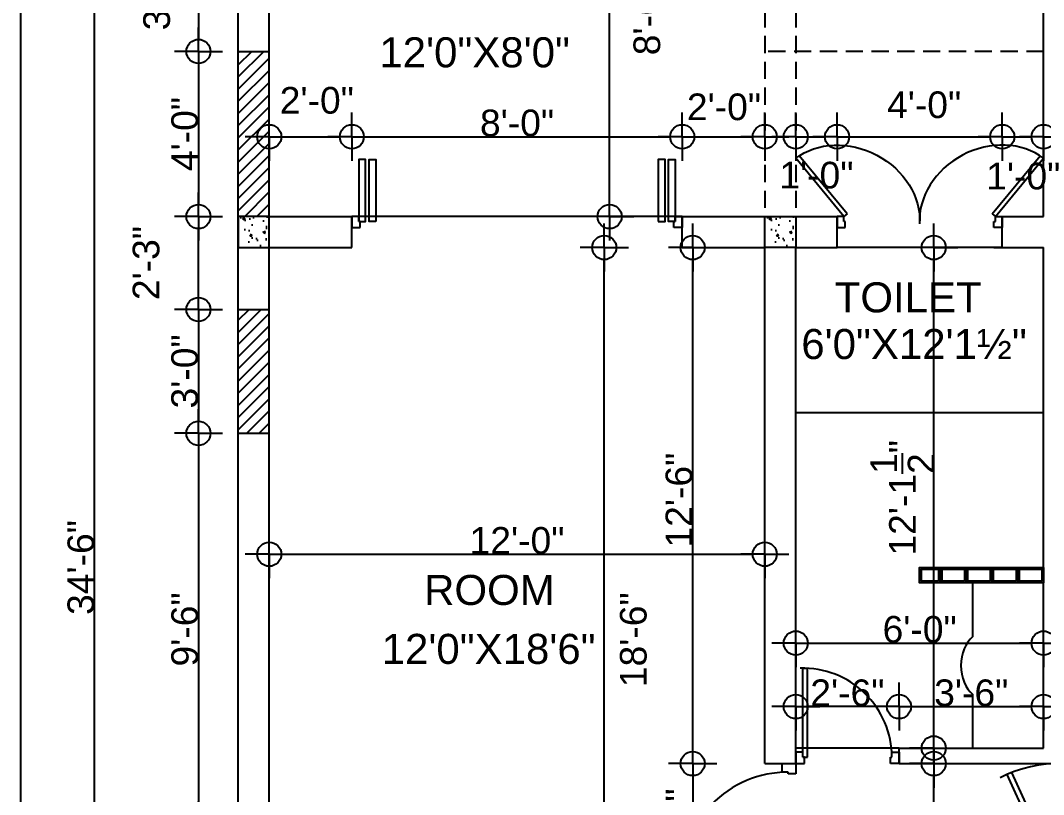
# Model space of a CAD drawing. Header units: inches. Extents: x 171009 to 352533, y -79956 to -38287.
# Drawn here: x 171009.1 to 171306.4, y -40044.4 to -39819.4 of the extents above; entities that cross this region are included whole.
import ezdxf

# ---------------------------------------------------------------- set-up
doc = ezdxf.new("R2010")
doc.units = ezdxf.units.IN
doc.header["$LTSCALE"] = 20
doc.header["$MEASUREMENT"] = 0
doc.header["$PDMODE"] = 34
doc.header["$PDSIZE"] = 5
doc.linetypes.add('HIDDEN2', pattern=[0.1875, 0.125, -0.0625])
doc.layers.get('0').update_dxf_attribs({"linetype": 'CONTINUOUS'})
doc.layers.get('Defpoints').update_dxf_attribs({"linetype": 'CONTINUOUS'})
for name, color, linetype in [('AREA', 3, 'CONTINUOUS'), ('COLUMN', 31, 'CONTINUOUS'), ('DIMLINE', 254, 'CONTINUOUS'), ('DOOR', 1, 'CONTINUOUS'), ('GLASS BRICKS', 4, 'CONTINUOUS'), ('HATCH', 8, 'CONTINUOUS'), ('text', 2, 'CONTINUOUS'), ('wall', 13, 'CONTINUOUS')]:
    doc.layers.add(name, color=color, linetype=linetype)
doc.layers.add('correct', color=230, linetype='CONTINUOUS', plot=False)
doc.styles.add('style5', font='arial_B.ttf')
doc.styles.add('TEXTM', font='arial_B.ttf')
doc.dimstyles.new('ARCH_96_0', dxfattribs={"dimtxt": 7.75, "dimasz": 3.5, "dimexe": 0.25, "dimexo": 0, "dimgap": 0, "dimtad": 1, "dimzin": 15, "dimdsep": 46, "dimlunit": 4, "dimtxsty": 'TEXTM', "dimblk": 'BLK', "dimcen": 0, "dimdle": 0.09375, "dimse1": 1, "dimse2": 1, "dimclrd": 256, "dimclrt": 3, "dimadec": 0, "dimazin": 0, "dimtfac": 1, "dimtix": 1, "dimtmove": 2, "dimatfit": 3, "dimldrblk": 'BLK', "dimfxl": 0.25, "dimtvp": 1.4625, "dimtolj": 1, "dimtzin": 15, "dimlwd": -1, "dimarcsym": 0})
pattern_1 = [(45, (-2227.5884, 18), (-1.767766953, 1.767766953), [])]

# ---------------------------------------------------------------- blocks, each defined once
blk = doc.blocks.new('DR1H902')
at = {"color": 0}
for p, q in [((-0.5, 0), (-0.5, 1)), ((-0.5, 1), (-0.45, 1)), ((-0.45, 0), (-0.45, 1)), ((-0.5, 0), (-0.45, 0))]:
    blk.add_line(p, q, dxfattribs=at)
blk.add_arc((-0.5, 0), 1, 0, 91.70698, dxfattribs=at)
blk = doc.blocks.new('A$C3B4262AC')
at = {"layer": 'DOOR'}
for p, q in [((0, 4), (0, 0)), ((2.5, 4), (0, 4)), ((2.5, 2.25), (2.5, 4)), ((0, 0), (3, 0)), ((3, 2.25), (2.5, 2.25)), ((3, 0), (3, 2.25))]:
    blk.add_line(p, q, dxfattribs=at)
blk = doc.blocks.new('A$C1F9E242A')
blk.add_blockref('A$C3B4262AC', (0, 0))
at = {"xscale": -1}
blk.add_blockref('A$C3B4262AC', (36, 0), dxfattribs=at)
at = {"layer": 'DOOR', "xscale": -31, "yscale": 31, "zscale": 68.88888888888889}
blk.add_blockref('DR1H902', (18, 2.25), dxfattribs=at)
blk = doc.blocks.new('*U28')
at = {"xscale": -1}
blk.add_blockref('A$C1F9E242A', (0, -2), dxfattribs=at)
blk = doc.blocks.new('A$C30EC73FB')
at = {"layer": 'DOOR'}
for p, q in [((2, 0), (-12, 16.94)), ((2.94, 0.78), (-11.02, 17.65)), ((2.94, 0.78), (2, 0))]:
    blk.add_line(p, q, dxfattribs=at)
at = {"layer": 'DOOR', "extrusion": (0, 0, -1)}
blk.add_ellipse((2.83, 1.52), major_axis=(-19.46, 9.92), ratio=0.847758, start_param=0.387427, end_param=2.787493, dxfattribs=at)
blk = doc.blocks.new('*U48')
blk.add_blockref('A$C1F9E242A', (-36, -2))
blk = doc.blocks.new('BLK')
for q in [(0, 2), (-2, 0), (0, -2), (2, 0)]:
    blk.add_line((0, 0), q)
blk.add_circle((0, 0), 1)
blk = doc.blocks.new('*D267')
at = {"layer": 'Defpoints', "color": 0, "transparency": 16777216}
for p in [(171030.68, -39771.36), (171071.54, -39771.36), (171229.04, -40185.36)]:
    blk.add_point(p, dxfattribs=at)
at = {"layer": 'DIMLINE', "transparency": 16777216}
blk.add_line((171030.68, -40181.86), (171030.68, -39774.86), dxfattribs=at)
at = {"layer": 'DIMLINE', "transparency": 16777216, "xscale": 3.5, "yscale": 3.5, "zscale": 3.5}
for p, rotation in [((171030.68, -39771.36), 90), ((171030.68, -40185.36), 270)]:
    blk.add_blockref('BLK', p, dxfattribs=dict(at, rotation=rotation))
at = {"layer": 'DIMLINE', "color": 3, "transparency": 16777216, "insert": (171026.72, -39978.36), "char_height": 7.75, "attachment_point": 5, "rotation": 90, "style": 'TEXTM'}
blk.add_mtext('\\A1;34\'-6"', dxfattribs=at)
blk = doc.blocks.new('*D384')
at = {"layer": 'Defpoints', "color": 0, "transparency": 16777216}
for p in [(171105.43, -39853.15), (171081.43, -39876.36), (171105.43, -39876.36)]:
    blk.add_point(p, dxfattribs=at)
at = {"layer": 'DIMLINE', "transparency": 16777216}
blk.add_line((171084.93, -39853.15), (171101.93, -39853.15), dxfattribs=at)
at = {"layer": 'DIMLINE', "transparency": 16777216, "xscale": 3.5, "yscale": 3.5, "zscale": 3.5, "rotation": 180}
blk.add_blockref('BLK', (171081.43, -39853.15), dxfattribs=at)
at = {"layer": 'DIMLINE', "transparency": 16777216, "xscale": 3.5, "yscale": 3.5, "zscale": 3.5}
blk.add_blockref('BLK', (171105.43, -39853.15), dxfattribs=at)
at = {"layer": 'DIMLINE', "color": 3, "transparency": 16777216, "insert": (171095.25, -39842.62), "char_height": 7.75, "attachment_point": 5, "style": 'TEXTM'}
blk.add_mtext('\\A1;2\'-0"', dxfattribs=at)
blk = doc.blocks.new('*D269')
at = {"layer": 'Defpoints', "color": 0, "transparency": 16777216}
for p in [(171201.43, -39853.15), (171105.43, -39876.36), (171201.43, -39877.96)]:
    blk.add_point(p, dxfattribs=at)
at = {"layer": 'DIMLINE', "transparency": 16777216}
blk.add_line((171108.93, -39853.15), (171197.93, -39853.15), dxfattribs=at)
at = {"layer": 'DIMLINE', "transparency": 16777216, "xscale": 3.5, "yscale": 3.5, "zscale": 3.5, "rotation": 180}
blk.add_blockref('BLK', (171105.43, -39853.15), dxfattribs=at)
at = {"layer": 'DIMLINE', "transparency": 16777216, "xscale": 3.5, "yscale": 3.5, "zscale": 3.5}
blk.add_blockref('BLK', (171201.43, -39853.15), dxfattribs=at)
at = {"layer": 'DIMLINE', "color": 3, "transparency": 16777216, "insert": (171153.43, -39849.19), "char_height": 7.75, "attachment_point": 5, "style": 'TEXTM'}
blk.add_mtext('\\A1;8\'-0"', dxfattribs=at)
blk = doc.blocks.new('*D270')
at = {"layer": 'Defpoints', "color": 0, "transparency": 16777216}
for p in [(171225.43, -39853.15), (171201.43, -39876.36), (171225.43, -39876.36)]:
    blk.add_point(p, dxfattribs=at)
at = {"layer": 'DIMLINE', "transparency": 16777216}
blk.add_line((171204.93, -39853.15), (171221.93, -39853.15), dxfattribs=at)
at = {"layer": 'DIMLINE', "transparency": 16777216, "xscale": 3.5, "yscale": 3.5, "zscale": 3.5, "rotation": 180}
blk.add_blockref('BLK', (171201.43, -39853.15), dxfattribs=at)
at = {"layer": 'DIMLINE', "transparency": 16777216, "xscale": 3.5, "yscale": 3.5, "zscale": 3.5}
blk.add_blockref('BLK', (171225.43, -39853.15), dxfattribs=at)
at = {"layer": 'DIMLINE', "color": 3, "transparency": 16777216, "insert": (171213.57, -39844.51), "char_height": 7.75, "attachment_point": 5, "style": 'TEXTM'}
blk.add_mtext('\\A1;2\'-0"', dxfattribs=at)
blk = doc.blocks.new('*D271')
at = {"layer": 'Defpoints', "color": 0, "transparency": 16777216}
for p in [(171246.43, -39853.15), (171234.43, -39876.36), (171246.43, -39876.36)]:
    blk.add_point(p, dxfattribs=at)
at = {"layer": 'DIMLINE', "transparency": 16777216}
blk.add_line((171237.93, -39853.15), (171242.93, -39853.15), dxfattribs=at)
at = {"layer": 'DIMLINE', "transparency": 16777216, "xscale": 3.5, "yscale": 3.5, "zscale": 3.5, "rotation": 180}
blk.add_blockref('BLK', (171234.43, -39853.15), dxfattribs=at)
at = {"layer": 'DIMLINE', "transparency": 16777216, "xscale": 3.5, "yscale": 3.5, "zscale": 3.5}
blk.add_blockref('BLK', (171246.43, -39853.15), dxfattribs=at)
at = {"layer": 'DIMLINE', "color": 3, "transparency": 16777216, "insert": (171240.43, -39864.36), "char_height": 7.75, "attachment_point": 5, "style": 'TEXTM'}
blk.add_mtext('\\A1;1\'-0"', dxfattribs=at)
blk = doc.blocks.new('*D272')
at = {"layer": 'Defpoints', "color": 0, "transparency": 16777216}
for p in [(171294.43, -39853.15), (171246.43, -39876.36), (171294.43, -39876.36)]:
    blk.add_point(p, dxfattribs=at)
at = {"layer": 'DIMLINE', "transparency": 16777216}
blk.add_line((171249.93, -39853.15), (171290.93, -39853.15), dxfattribs=at)
at = {"layer": 'DIMLINE', "transparency": 16777216, "xscale": 3.5, "yscale": 3.5, "zscale": 3.5, "rotation": 180}
blk.add_blockref('BLK', (171246.43, -39853.15), dxfattribs=at)
at = {"layer": 'DIMLINE', "transparency": 16777216, "xscale": 3.5, "yscale": 3.5, "zscale": 3.5}
blk.add_blockref('BLK', (171294.43, -39853.15), dxfattribs=at)
at = {"layer": 'DIMLINE', "color": 3, "transparency": 16777216, "insert": (171271.73, -39843.9), "char_height": 7.75, "attachment_point": 5, "style": 'TEXTM'}
blk.add_mtext('\\A1;4\'-0"', dxfattribs=at)
blk = doc.blocks.new('*D273')
at = {"layer": 'Defpoints', "color": 0, "transparency": 16777216}
for p in [(171306.43, -39853.15), (171294.43, -39876.36), (171306.43, -39876.36)]:
    blk.add_point(p, dxfattribs=at)
at = {"layer": 'DIMLINE', "transparency": 16777216}
blk.add_line((171297.93, -39853.15), (171302.93, -39853.15), dxfattribs=at)
at = {"layer": 'DIMLINE', "transparency": 16777216, "xscale": 3.5, "yscale": 3.5, "zscale": 3.5, "rotation": 180}
blk.add_blockref('BLK', (171294.43, -39853.15), dxfattribs=at)
at = {"layer": 'DIMLINE', "transparency": 16777216, "xscale": 3.5, "yscale": 3.5, "zscale": 3.5}
blk.add_blockref('BLK', (171306.43, -39853.15), dxfattribs=at)
at = {"layer": 'DIMLINE', "color": 3, "transparency": 16777216, "insert": (171300.55, -39864.64), "char_height": 7.75, "attachment_point": 5, "style": 'TEXTM'}
blk.add_mtext('\\A1;1\'-0"', dxfattribs=at)
blk = doc.blocks.new('*D280')
at = {"layer": 'Defpoints', "color": 0, "transparency": 16777216}
for p in [(171204.47, -39885.36), (171225.43, -39885.36), (171225.43, -40035.36)]:
    blk.add_point(p, dxfattribs=at)
at = {"layer": 'DIMLINE', "transparency": 16777216}
blk.add_line((171204.47, -40031.86), (171204.47, -39888.86), dxfattribs=at)
at = {"layer": 'DIMLINE', "transparency": 16777216, "xscale": 3.5, "yscale": 3.5, "zscale": 3.5}
for p, rotation in [((171204.47, -39885.36), 90), ((171204.47, -40035.36), 270)]:
    blk.add_blockref('BLK', p, dxfattribs=dict(at, rotation=rotation))
at = {"layer": 'DIMLINE', "color": 3, "transparency": 16777216, "insert": (171200.52, -39958.78), "char_height": 7.75, "attachment_point": 5, "rotation": 90, "style": 'TEXTM'}
blk.add_mtext('\\A1;12\'-6"', dxfattribs=at)
blk = doc.blocks.new('*D281')
at = {"layer": 'Defpoints', "color": 0, "transparency": 16777216}
for p in [(171225.43, -40035.36), (171204.47, -40071.36), (171225.43, -40071.36)]:
    blk.add_point(p, dxfattribs=at)
at = {"layer": 'DIMLINE', "transparency": 16777216}
blk.add_line((171204.47, -40038.86), (171204.47, -40067.86), dxfattribs=at)
at = {"layer": 'DIMLINE', "transparency": 16777216, "xscale": 3.5, "yscale": 3.5, "zscale": 3.5}
for p, rotation in [((171204.47, -40035.36), 90), ((171204.47, -40071.36), 270)]:
    blk.add_blockref('BLK', p, dxfattribs=dict(at, rotation=rotation))
at = {"layer": 'DIMLINE', "color": 3, "transparency": 16777216, "insert": (171200.51, -40053.36), "char_height": 7.75, "attachment_point": 5, "rotation": 90, "style": 'TEXTM'}
blk.add_mtext('\\A1;3\'-0"', dxfattribs=at)
blk = doc.blocks.new('*D293')
at = {"layer": 'Defpoints', "color": 0, "transparency": 16777216}
for p in [(171274.51, -40035.36), (171282.43, -40035.36), (171282.43, -40107.36)]:
    blk.add_point(p, dxfattribs=at)
at = {"layer": 'DIMLINE', "transparency": 16777216}
blk.add_line((171274.51, -40103.86), (171274.51, -40038.86), dxfattribs=at)
at = {"layer": 'DIMLINE', "transparency": 16777216, "xscale": 3.5, "yscale": 3.5, "zscale": 3.5}
for p, rotation in [((171274.51, -40035.36), 90), ((171274.51, -40107.36), 270)]:
    blk.add_blockref('BLK', p, dxfattribs=dict(at, rotation=rotation))
at = {"layer": 'DIMLINE', "color": 3, "transparency": 16777216, "insert": (171264.89, -40063.77), "char_height": 7.75, "attachment_point": 5, "rotation": 90, "style": 'TEXTM'}
blk.add_mtext('\\A1;6\'-0"', dxfattribs=at)
blk = doc.blocks.new('*D294')
at = {"layer": 'Defpoints', "color": 0, "transparency": 16777216}
for p in [(171234.43, -40018.79), (171234.43, -40030.86), (171264.43, -40030.86)]:
    blk.add_point(p, dxfattribs=at)
at = {"layer": 'DIMLINE', "transparency": 16777216}
blk.add_line((171260.93, -40018.79), (171237.93, -40018.79), dxfattribs=at)
at = {"layer": 'DIMLINE', "transparency": 16777216, "xscale": 3.5, "yscale": 3.5, "zscale": 3.5, "rotation": 180}
blk.add_blockref('BLK', (171234.43, -40018.79), dxfattribs=at)
at = {"layer": 'DIMLINE', "transparency": 16777216, "xscale": 3.5, "yscale": 3.5, "zscale": 3.5}
blk.add_blockref('BLK', (171264.43, -40018.79), dxfattribs=at)
at = {"layer": 'DIMLINE', "color": 3, "transparency": 16777216, "insert": (171249.43, -40014.83), "char_height": 7.75, "attachment_point": 5, "style": 'TEXTM'}
blk.add_mtext('\\A1;2\'-6"', dxfattribs=at)
blk = doc.blocks.new('*D295')
at = {"layer": 'Defpoints', "color": 0, "transparency": 16777216}
for p in [(171306.43, -40018.79), (171264.43, -40030.86), (171306.43, -40030.86)]:
    blk.add_point(p, dxfattribs=at)
at = {"layer": 'DIMLINE', "transparency": 16777216}
blk.add_line((171267.93, -40018.79), (171302.93, -40018.79), dxfattribs=at)
at = {"layer": 'DIMLINE', "transparency": 16777216, "xscale": 3.5, "yscale": 3.5, "zscale": 3.5, "rotation": 180}
blk.add_blockref('BLK', (171264.43, -40018.79), dxfattribs=at)
at = {"layer": 'DIMLINE', "transparency": 16777216, "xscale": 3.5, "yscale": 3.5, "zscale": 3.5}
blk.add_blockref('BLK', (171306.43, -40018.79), dxfattribs=at)
at = {"layer": 'DIMLINE', "color": 3, "transparency": 16777216, "insert": (171285.43, -40014.83), "char_height": 7.75, "attachment_point": 5, "style": 'TEXTM'}
blk.add_mtext('\\A1;3\'-6"', dxfattribs=at)
blk = doc.blocks.new('*D301')
at = {"layer": 'Defpoints', "color": 0, "transparency": 16777216}
for p in [(171081.43, -39780.36), (171180.34, -39780.36), (171093.43, -39876.36)]:
    blk.add_point(p, dxfattribs=at)
at = {"layer": 'DIMLINE', "transparency": 16777216}
blk.add_line((171180.34, -39872.86), (171180.34, -39783.86), dxfattribs=at)
at = {"layer": 'DIMLINE', "transparency": 16777216, "xscale": 3.5, "yscale": 3.5, "zscale": 3.5}
for p, rotation in [((171180.34, -39780.36), 90), ((171180.34, -39876.36), 270)]:
    blk.add_blockref('BLK', p, dxfattribs=dict(at, rotation=rotation))
at = {"layer": 'DIMLINE', "color": 3, "transparency": 16777216, "insert": (171191.2, -39818.69), "char_height": 7.75, "attachment_point": 5, "rotation": 90, "style": 'TEXTM'}
blk.add_mtext('\\A1;8\'-0"', dxfattribs=at)
blk = doc.blocks.new('*D308')
at = {"layer": 'Defpoints', "color": 0, "transparency": 16777216}
for p in [(171072.43, -39789.36), (171060.85, -39828.36), (171072.43, -39828.36)]:
    blk.add_point(p, dxfattribs=at)
at = {"layer": 'DIMLINE', "transparency": 16777216}
blk.add_line((171060.85, -39792.86), (171060.85, -39824.86), dxfattribs=at)
at = {"layer": 'DIMLINE', "transparency": 16777216, "xscale": 3.5, "yscale": 3.5, "zscale": 3.5}
for p, rotation in [((171060.85, -39789.36), 90), ((171060.85, -39828.36), 270)]:
    blk.add_blockref('BLK', p, dxfattribs=dict(at, rotation=rotation))
at = {"layer": 'DIMLINE', "color": 3, "transparency": 16777216, "insert": (171048.75, -39811.44), "char_height": 7.75, "attachment_point": 5, "rotation": 90, "style": 'TEXTM'}
blk.add_mtext('\\A1;3\'-3"', dxfattribs=at)
blk = doc.blocks.new('*D309')
at = {"layer": 'Defpoints', "color": 0, "transparency": 16777216}
for p in [(171072.43, -39828.36), (171060.85, -39876.36), (171072.43, -39876.36)]:
    blk.add_point(p, dxfattribs=at)
at = {"layer": 'DIMLINE', "transparency": 16777216}
blk.add_line((171060.85, -39831.86), (171060.85, -39872.86), dxfattribs=at)
at = {"layer": 'DIMLINE', "transparency": 16777216, "xscale": 3.5, "yscale": 3.5, "zscale": 3.5}
for p, rotation in [((171060.85, -39828.36), 90), ((171060.85, -39876.36), 270)]:
    blk.add_blockref('BLK', p, dxfattribs=dict(at, rotation=rotation))
at = {"layer": 'DIMLINE', "color": 3, "transparency": 16777216, "insert": (171056.9, -39852.36), "char_height": 7.75, "attachment_point": 5, "rotation": 90, "style": 'TEXTM'}
blk.add_mtext('\\A1;4\'-0"', dxfattribs=at)
blk = doc.blocks.new('*D310')
at = {"layer": 'Defpoints', "color": 0, "transparency": 16777216}
for p in [(171072.43, -39903.36), (171060.85, -39939.36), (171072.43, -39939.36)]:
    blk.add_point(p, dxfattribs=at)
at = {"layer": 'DIMLINE', "transparency": 16777216}
blk.add_line((171060.85, -39906.86), (171060.85, -39935.86), dxfattribs=at)
at = {"layer": 'DIMLINE', "transparency": 16777216, "xscale": 3.5, "yscale": 3.5, "zscale": 3.5}
for p, rotation in [((171060.85, -39903.36), 90), ((171060.85, -39939.36), 270)]:
    blk.add_blockref('BLK', p, dxfattribs=dict(at, rotation=rotation))
at = {"layer": 'DIMLINE', "color": 3, "transparency": 16777216, "insert": (171056.89, -39921.36), "char_height": 7.75, "attachment_point": 5, "rotation": 90, "style": 'TEXTM'}
blk.add_mtext('\\A1;3\'-0"', dxfattribs=at)
blk = doc.blocks.new('*D311')
at = {"layer": 'Defpoints', "color": 0, "transparency": 16777216}
for p in [(171072.43, -39939.36), (171060.85, -40053.36), (171072.43, -40053.36)]:
    blk.add_point(p, dxfattribs=at)
at = {"layer": 'DIMLINE', "transparency": 16777216}
blk.add_line((171060.85, -39942.86), (171060.85, -40049.86), dxfattribs=at)
at = {"layer": 'DIMLINE', "transparency": 16777216, "xscale": 3.5, "yscale": 3.5, "zscale": 3.5}
for p, rotation in [((171060.85, -39939.36), 90), ((171060.85, -40053.36), 270)]:
    blk.add_blockref('BLK', p, dxfattribs=dict(at, rotation=rotation))
at = {"layer": 'DIMLINE', "color": 3, "transparency": 16777216, "insert": (171056.9, -39996.36), "char_height": 7.75, "attachment_point": 5, "rotation": 90, "style": 'TEXTM'}
blk.add_mtext('\\A1;9\'-6"', dxfattribs=at)
blk = doc.blocks.new('*D320')
at = {"layer": 'Defpoints', "color": 0, "transparency": 16777216}
for p in [(171088.28, -39885.36), (171178.78, -39885.36), (171088.28, -40107.36)]:
    blk.add_point(p, dxfattribs=at)
at = {"layer": 'DIMLINE', "transparency": 16777216}
blk.add_line((171178.78, -40103.86), (171178.78, -39888.86), dxfattribs=at)
at = {"layer": 'DIMLINE', "transparency": 16777216, "xscale": 3.5, "yscale": 3.5, "zscale": 3.5}
for p, rotation in [((171178.78, -39885.36), 90), ((171178.78, -40107.36), 270)]:
    blk.add_blockref('BLK', p, dxfattribs=dict(at, rotation=rotation))
at = {"layer": 'DIMLINE', "color": 3, "transparency": 16777216, "insert": (171187.26, -39999.36), "char_height": 7.75, "attachment_point": 5, "rotation": 90, "style": 'TEXTM'}
blk.add_mtext('\\A1;18\'-6"', dxfattribs=at)
blk = doc.blocks.new('*D321')
at = {"layer": 'Defpoints', "color": 0, "transparency": 16777216}
for p in [(171225.43, -39974.5), (171081.43, -40005.36), (171225.43, -40005.36)]:
    blk.add_point(p, dxfattribs=at)
at = {"layer": 'DIMLINE', "transparency": 16777216}
blk.add_line((171084.93, -39974.5), (171221.93, -39974.5), dxfattribs=at)
at = {"layer": 'DIMLINE', "transparency": 16777216, "xscale": 3.5, "yscale": 3.5, "zscale": 3.5, "rotation": 180}
blk.add_blockref('BLK', (171081.43, -39974.5), dxfattribs=at)
at = {"layer": 'DIMLINE', "transparency": 16777216, "xscale": 3.5, "yscale": 3.5, "zscale": 3.5}
blk.add_blockref('BLK', (171225.43, -39974.5), dxfattribs=at)
at = {"layer": 'DIMLINE', "color": 3, "transparency": 16777216, "insert": (171153.43, -39970.54), "char_height": 7.75, "attachment_point": 5, "style": 'TEXTM'}
blk.add_mtext('\\A1;12\'-0"', dxfattribs=at)
blk = doc.blocks.new('*D322')
at = {"layer": 'Defpoints', "color": 0, "transparency": 16777216}
for p in [(171234.43, -39964.66), (171306.43, -39964.66), (171306.43, -40000.34)]:
    blk.add_point(p, dxfattribs=at)
at = {"layer": 'DIMLINE', "transparency": 16777216}
blk.add_line((171237.93, -40000.34), (171302.93, -40000.34), dxfattribs=at)
at = {"layer": 'DIMLINE', "transparency": 16777216, "xscale": 3.5, "yscale": 3.5, "zscale": 3.5, "rotation": 180}
blk.add_blockref('BLK', (171234.43, -40000.34), dxfattribs=at)
at = {"layer": 'DIMLINE', "transparency": 16777216, "xscale": 3.5, "yscale": 3.5, "zscale": 3.5}
blk.add_blockref('BLK', (171306.43, -40000.34), dxfattribs=at)
at = {"layer": 'DIMLINE', "color": 3, "transparency": 16777216, "insert": (171270.43, -39996.38), "char_height": 7.75, "attachment_point": 5, "style": 'TEXTM'}
blk.add_mtext('\\A1;6\'-0"', dxfattribs=at)
blk = doc.blocks.new('*D323')
at = {"layer": 'Defpoints', "color": 0, "transparency": 16777216}
for p in [(171274.51, -39885.36), (171291.19, -39885.36), (171291.19, -40030.86)]:
    blk.add_point(p, dxfattribs=at)
at = {"layer": 'DIMLINE', "transparency": 16777216}
blk.add_line((171274.51, -40027.36), (171274.51, -39888.86), dxfattribs=at)
at = {"layer": 'DIMLINE', "transparency": 16777216, "xscale": 3.5, "yscale": 3.5, "zscale": 3.5}
for p, rotation in [((171274.51, -39885.36), 90), ((171274.51, -40030.86), 270)]:
    blk.add_blockref('BLK', p, dxfattribs=dict(at, rotation=rotation))
at = {"layer": 'DIMLINE', "color": 3, "transparency": 16777216, "insert": (171265.43, -39958.11), "char_height": 7.75, "attachment_point": 5, "rotation": 90, "style": 'TEXTM'}
blk.add_mtext('\\A1;12\'-1{\\H1.000000x;\\S1/2;}"', dxfattribs=at)
blk = doc.blocks.new('*D368')
at = {"layer": 'Defpoints', "color": 0, "transparency": 16777216}
for p in [(171060.85, -39876.36), (171072.43, -39876.36), (171072.43, -39903.36)]:
    blk.add_point(p, dxfattribs=at)
at = {"layer": 'DIMLINE', "transparency": 16777216}
blk.add_line((171060.85, -39899.86), (171060.85, -39879.86), dxfattribs=at)
at = {"layer": 'DIMLINE', "transparency": 16777216, "xscale": 3.5, "yscale": 3.5, "zscale": 3.5}
for p, rotation in [((171060.85, -39876.36), 90), ((171060.85, -39903.36), 270)]:
    blk.add_blockref('BLK', p, dxfattribs=dict(at, rotation=rotation))
at = {"layer": 'DIMLINE', "color": 3, "transparency": 16777216, "insert": (171045.67, -39889.86), "char_height": 7.75, "attachment_point": 5, "rotation": 90, "style": 'TEXTM'}
blk.add_mtext('\\A1;2\'-3"', dxfattribs=at)
blk = doc.blocks.new('A$C51655814')
at = {"layer": 'DOOR', "color": 4}
for p, q in [((25.7, 0.88), (4.5, 44.05)), ((22.11, 0.88), (43.31, 44.05)), ((23.9, 0), (2.67, 43.23)), ((23.9, 0), (45.14, 43.23)), ((23.9, 0), (22.11, 0.88)), ((23.9, 0), (25.7, 0.88))]:
    blk.add_line(p, q, dxfattribs=at)
blk.add_arc((23.9, -1.65), 49.65, 61.2206, 118.7794, dxfattribs=at)

msp = doc.modelspace()

# ---------------------------------------------------------------- hatches: boundary and pattern name
h = msp.add_hatch()
h.set_pattern_fill('ANSI31', color=256, scale=20, style=0)
h.set_pattern_definition(pattern_1)
h.paths.add_polyline_path([(171072.43, -39876.358), (171081.43, -39876.358), (171081.43, -39828.358), (171072.43, -39828.358)])
h.paths.add_polyline_path([(171082.63, -39850.658), (171108.064, -39850.658), (171108.064, -39834.687), (171082.63, -39834.687)], flags=9)
h = msp.add_hatch()
h.set_pattern_fill('ANSI31', color=256, scale=20, style=0)
h.set_pattern_definition(pattern_1)
h.paths.add_polyline_path([(171072.43, -39939.358), (171081.43, -39939.358), (171081.43, -39903.358), (171072.43, -39903.358)])
at = {"layer": 'HATCH'}
h = msp.add_hatch(dxfattribs=at)
h.set_pattern_fill('AR-CONC', color=8, style=0)
h.set_pattern_definition([(50, (-2412.628, -2183.8296), (7.17260183, -0.62752135), [0.75, -8.25]), (355, (-2412.628, -2183.8296), (-1.38751334, 7.52192134), [0.6, -6.6]), (100.4514, (-2412.0305, -2183.882), (5.78509382, 6.89439542), [0.6374019, -7.01142112]), (46.1842, (-2412.628, -2181.83), (10.6724105, -1.65519014), [1.125, -12.375]), (96.6356, (-2411.739, -2181.968), (9.34662706, 9.7411787), [0.9561029, -10.51713]), (351.1842, (-2412.628, -2181.83), (9.34661945, 9.741186), [0.9, -9.9]), (21, (-2411.628, -2182.3296), (5.96907052, -4.0261889), [0.75, -8.25]), (326, (-2411.628, -2182.3296), (2.43315332, 7.25150045), [0.6, -6.6]), (71.4514, (-2411.131, -2182.665), (8.40222629, 3.22530497), [0.6374019, -7.01142112]), (37.5, (-2412.6282, -2183.8296), (0.121598553, 3.32893854), [0, -6.52, 0, -6.7, 0, -6.625]), (7.5, (-2412.6282, -2183.8296), (2.630695374, 3.94411712), [0, -3.82, 0, -6.37, 0, -2.525]), (327.5, (-2414.8582, -2183.8296), (5.33822436, -0.225548717), [0, -2.5, 0, -7.8, 0, -10.35]), (317.5, (-2415.858, -2183.8296), (5.83186169, 1.00104982), [0, -3.25, 0, -5.18, 0, -7.35])])
h.paths.add_polyline_path([(171081.43, -39876.358), (171072.43, -39876.358), (171072.43, -39885.358), (171081.43, -39885.358)])
h = msp.add_hatch(dxfattribs=at)
h.set_pattern_fill('AR-CONC', color=8, style=0)
h.set_pattern_definition([(50, (-2259.628, -2183.8296), (7.17260183, -0.62752135), [0.75, -8.25]), (355, (-2259.628, -2183.8296), (-1.38751334, 7.52192134), [0.6, -6.6]), (100.4514, (-2259.0305, -2183.882), (5.78509382, 6.89439542), [0.6374019, -7.01142112]), (46.1842, (-2259.628, -2181.83), (10.6724105, -1.65519014), [1.125, -12.375]), (96.6356, (-2258.739, -2181.968), (9.34662706, 9.7411787), [0.9561029, -10.51713]), (351.1842, (-2259.628, -2181.83), (9.34661945, 9.741186), [0.9, -9.9]), (21, (-2258.628, -2182.3296), (5.96907052, -4.0261889), [0.75, -8.25]), (326, (-2258.628, -2182.3296), (2.43315332, 7.25150045), [0.6, -6.6]), (71.4514, (-2258.131, -2182.665), (8.40222629, 3.22530497), [0.6374019, -7.01142112]), (37.5, (-2259.6282, -2183.8296), (0.121598553, 3.32893854), [0, -6.52, 0, -6.7, 0, -6.625]), (7.5, (-2259.6282, -2183.8296), (2.630695374, 3.94411712), [0, -3.82, 0, -6.37, 0, -2.525]), (327.5, (-2261.8582, -2183.8296), (5.33822436, -0.225548717), [0, -2.5, 0, -7.8, 0, -10.35]), (317.5, (-2262.858, -2183.8296), (5.83186169, 1.00104982), [0, -3.25, 0, -5.18, 0, -7.35])])
h.paths.add_polyline_path([(171234.43, -39876.358), (171225.43, -39876.358), (171225.43, -39885.358), (171234.43, -39885.358)])

# ---------------------------------------------------------------- linework, layer by layer
at = {"linetype": 'HIDDEN2', "ltscale": 2}
for p, q in [((171225.43, -39771.358), (171225.43, -39876.358)), ((171234.43, -39771.358), (171234.43, -39876.358)), ((171396.43, -39828.331), (171225.43, -39828.331))]:
    msp.add_line(p, q, dxfattribs=at)
for p, q in [((171294.43, -39885.358), (171246.43, -39885.358)), ((171306.43, -39933.358), (171234.43, -39933.358)), ((171285.909, -39998.418), (171285.909, -39982.858)), ((171285.909, -40030.858), (171285.909, -40015.299)), ((171264.43, -40030.858), (171234.43, -40030.858))]:
    msp.add_line(p, q)
msp.add_ellipse((171289.92, -40006.858), major_axis=(0, 10), ratio=0.748, start_param=0.566015, end_param=2.5755777)
at = {"layer": 'AREA'}
msp.add_lwpolyline([(171072.43, -39771.358), (171549.43, -39771.358), (171549.431, -40116.358), (171411.93, -40116.358), (171411.93, -40185.358), (171354.93, -40185.358), (171354.93, -40303.358), (171266.93, -40303.358), (171266.93, -40185.358), (171209.93, -40185.358), (171209.93, -40116.358), (171072.428, -40116.358), (171072.428, -39771.358)], dxfattribs=at)
at = {"layer": 'COLUMN'}
for points in [[(171072.428, -39885.358), (171081.428, -39885.358), (171081.428, -39876.358), (171072.428, -39876.358)], [(171234.428, -39885.358), (171225.428, -39885.358), (171225.428, -39876.358), (171234.428, -39876.358)]]:
    msp.add_lwpolyline(points, close=True, dxfattribs=at)
at = {"layer": 'correct', "color": 3}
msp.add_lwpolyline([(172203.801, -40476.374), (172203.801, -39619.328), (171009.131, -39619.328), (171009.131, -40476.374)], close=True, dxfattribs=at)
at = {"layer": 'DOOR', "color": 4}
for points in [[(171107.43, -39877.758), (171109.43, -39877.758), (171109.43, -39859.758), (171107.43, -39859.758)], [(171112.43, -39877.758), (171110.43, -39877.758), (171110.43, -39859.758), (171112.43, -39859.758)], [(171194.43, -39877.758), (171196.43, -39877.758), (171196.43, -39859.758), (171194.43, -39859.758)], [(171199.43, -39877.758), (171197.43, -39877.758), (171197.43, -39859.758), (171199.43, -39859.758)]]:
    msp.add_lwpolyline(points, close=True, dxfattribs=at)
at = {"layer": 'GLASS BRICKS'}
for points in [[(171276.43, -39982.858), (171270.43, -39982.858), (171270.43, -39978.358), (171276.43, -39978.358)], [(171283.93, -39982.858), (171276.43, -39982.858), (171276.43, -39978.358), (171283.93, -39978.358)], [(171291.43, -39982.858), (171283.93, -39982.858), (171283.93, -39978.358), (171291.43, -39978.358)], [(171298.93, -39982.858), (171291.43, -39982.858), (171291.43, -39978.358), (171298.93, -39978.358)], [(171306.43, -39982.858), (171298.93, -39982.858), (171298.93, -39978.358), (171306.43, -39978.358)]]:
    msp.add_lwpolyline(points, close=True, dxfattribs=at)
at = {"layer": 'GLASS BRICKS', "color": 8}
for points in [[(171275.93, -39982.358), (171270.93, -39982.358), (171270.93, -39978.858), (171275.93, -39978.858)], [(171283.43, -39982.358), (171276.93, -39982.358), (171276.93, -39978.858), (171283.43, -39978.858)], [(171290.93, -39982.358), (171284.43, -39982.358), (171284.43, -39978.858), (171290.93, -39978.858)], [(171298.43, -39982.358), (171291.93, -39982.358), (171291.93, -39978.858), (171298.43, -39978.858)], [(171305.93, -39982.358), (171299.43, -39982.358), (171299.43, -39978.858), (171305.93, -39978.858)]]:
    msp.add_lwpolyline(points, close=True, dxfattribs=at)
at = {"layer": 'wall'}
for p, q in [((171072.43, -40116.358), (171072.43, -39771.358)), ((171081.43, -39876.358), (171081.43, -39771.358)), ((171306.43, -39876.358), (171306.43, -39771.358)), ((171072.43, -39828.358), (171081.43, -39828.358)), ((171081.43, -39876.358), (171105.43, -39876.358)), ((171105.43, -39885.358), (171105.43, -39876.358)), ((171201.43, -39876.358), (171246.43, -39876.358)), ((171201.43, -39885.358), (171201.43, -39876.358)), ((171246.43, -39885.358), (171246.43, -39876.358)), ((171294.43, -39876.358), (171306.43, -39876.358)), ((171294.43, -39885.358), (171294.43, -39876.358)), ((171081.43, -40107.358), (171081.43, -39885.358)), ((171081.43, -39885.358), (171105.43, -39885.358)), ((171201.43, -39885.358), (171225.43, -39885.358)), ((171225.43, -40035.358), (171225.43, -39885.358)), ((171234.43, -40035.358), (171234.43, -39885.358)), ((171234.43, -39885.358), (171246.43, -39885.358)), ((171292.03, -39885.358), (171306.43, -39885.358)), ((171306.43, -40030.858), (171306.43, -39885.358)), ((171072.43, -39903.358), (171081.43, -39903.358)), ((171072.43, -39939.358), (171081.43, -39939.358)), ((171264.43, -40030.858), (171306.43, -40030.858)), ((171264.43, -40035.358), (171264.43, -40030.858)), ((171225.43, -40035.358), (171234.43, -40035.358)), ((171264.43, -40035.358), (171357.43, -40035.358))]:
    msp.add_line(p, q, dxfattribs=at)
at = {"layer": 'wall', "color": 7}
msp.add_line((171201.43, -39876.358), (171105.43, -39876.358), dxfattribs=at)

# ---------------------------------------------------------------- block references
at = {"yscale": 0.8000000000010914, "zscale": 0.7999999999999999}
for p, xscale in [((171105.43, -39879.558), 0.8000000000029104), ((171201.43, -39879.558), -0.7999999999883585), ((171246.43, -39879.558), 0.7999999999883585), ((171294.43, -39879.558), -0.7999999999883585)]:
    msp.add_blockref('A$C3B4262AC', p, dxfattribs=dict(at, xscale=xscale))
at = {"layer": 'DIMLINE'}
msp.add_blockref('A$C30EC73FB', (171246.43, -39876.358), dxfattribs=at)
at = {"layer": 'DIMLINE', "xscale": -1}
msp.add_blockref('A$C30EC73FB', (171294.43, -39876.358), dxfattribs=at)
at = {"layer": 'DOOR', "xscale": 0.8333333333321207, "yscale": 0.8333333333321207, "zscale": 0.8333333333333334}
msp.add_blockref('*U28', (171264.429, -40033.692), dxfattribs=at)
at = {"layer": 'DOOR', "color": 4, "xscale": 0.750000000002435, "yscale": 0.750000000003638, "zscale": 0.749999999998335, "rotation": 358.5129051763102}
msp.add_blockref('A$C51655814', (171293.008, -40070.893), dxfattribs=at)
at = {"layer": 'DOOR', "xscale": -1, "rotation": 90}
msp.add_blockref('*U48', (171232.429, -40071.358), dxfattribs=at)

# ---------------------------------------------------------------- texts
at = {"layer": 'text', "style": 'style5'}
for s, height, p in [('12\'0"X8\'0"', 8.7331, (171113.424, -39832.974)), ('TOILET', 8.7331, (171245.755, -39904.204)), ('6\'0"X12\'1½"', 8.73306, (171236.033, -39917.773)), ('ROOM', 8.7331, (171126.428, -39989.255)), ('12\'0"X18\'6"', 8.73306, (171114.099, -40006.385))]:
    msp.add_text(s, height=height, dxfattribs=at).set_placement(p)

# ---------------------------------------------------------------- dimensions: what is measured, and where the dimension line sits
at = {"layer": 'DIMLINE'}
for base, p1, p2, picture, middle in [((171030.683, -39771.358), (171229.041, -40185.358), (171071.543, -39771.358), '*D267', (171026.723, -39978.358)), ((171060.854, -39876.358), (171072.43, -39828.358), (171072.43, -39876.358), '*D309', (171056.897, -39852.358)), ((171060.854, -39939.358), (171072.43, -39903.358), (171072.43, -39939.358), '*D310', (171056.895, -39921.358)), ((171060.854, -40053.358), (171072.43, -39939.358), (171072.43, -40053.358), '*D311', (171056.897, -39996.358)), ((171204.474, -40071.358), (171225.43, -40035.358), (171225.43, -40071.358), '*D281', (171200.514, -40053.358))]:
    dim = msp.add_linear_dim(base=base, p1=p1, p2=p2, angle=90, dimstyle='ARCH_96_0', override={"dimfxl": 0.18}, dxfattribs=at)
    dim.commit()
    dim.dimension.update_dxf_attribs({"geometry": picture, "text_midpoint": middle})
for base, p1, p2, picture, middle, dimtype in [((171180.345, -39780.358), (171093.43, -39876.358), (171081.43, -39780.358), '*D301', (171191.197, -39818.693), 160), ((171060.854, -39828.358), (171072.43, -39789.358), (171072.43, -39828.358), '*D308', (171048.753, -39811.442), 160), ((171060.854, -39876.358), (171072.43, -39903.358), (171072.428, -39876.358), '*D368', (171045.668, -39889.858), 160), ((171178.775, -39885.358), (171088.284, -40107.358), (171088.284, -39885.358), '*D320', (171187.26, -39999.358), 161), ((171204.474, -39885.358), (171225.43, -40035.358), (171225.428, -39885.358), '*D280', (171200.517, -39958.776), 160), ((171274.505, -40035.358), (171282.43, -40107.358), (171282.43, -40035.358), '*D293', (171264.886, -40063.766), 160)]:
    dim = msp.add_linear_dim(base=base, p1=p1, p2=p2, angle=90, dimstyle='ARCH_96_0', override={"dimfxl": 0.18}, dxfattribs=at)
    dim.commit()
    dim.dimension.update_dxf_attribs({"geometry": picture, "text_midpoint": middle, "dimtype": dimtype})
for base, p1, p2, picture, middle in [((171105.43, -39853.147), (171081.43, -39876.358), (171105.43, -39876.358), '*D384', (171095.252, -39842.617)), ((171225.428, -39853.147), (171201.43, -39876.358), (171225.428, -39876.358), '*D270', (171213.568, -39844.515)), ((171294.43, -39853.147), (171246.43, -39876.358), (171294.43, -39876.358), '*D272', (171271.727, -39843.901)), ((171246.43, -39853.147), (171234.43, -39876.358), (171246.43, -39876.358), '*D271', (171240.43, -39864.365)), ((171306.43, -39853.147), (171294.43, -39876.358), (171306.43, -39876.358), '*D273', (171300.545, -39864.636))]:
    dim = msp.add_linear_dim(base=base, p1=p1, p2=p2, dimstyle='ARCH_96_0', override={"dimfxl": 0.18}, dxfattribs=at)
    dim.commit()
    dim.dimension.update_dxf_attribs({"geometry": picture, "text_midpoint": middle, "dimtype": 160})
for base, p1, p2, picture, middle in [((171201.43, -39853.147), (171105.43, -39876.358), (171201.43, -39877.958), '*D269', (171153.43, -39849.19)), ((171234.43, -40018.787), (171264.43, -40030.858), (171234.43, -40030.858), '*D294', (171249.43, -40014.83)), ((171306.43, -40018.787), (171264.43, -40030.858), (171306.43, -40030.858), '*D295', (171285.43, -40014.828))]:
    dim = msp.add_linear_dim(base=base, p1=p1, p2=p2, dimstyle='ARCH_96_0', override={"dimfxl": 0.18}, dxfattribs=at)
    dim.commit()
    dim.dimension.update_dxf_attribs({"geometry": picture, "text_midpoint": middle})
for p1, p2, distance, picture, middle in [((171291.187, -40030.858), (171291.187, -39885.358), 16.682, '*D323', (171265.432, -39958.108)), ((171081.43, -40005.358), (171225.43, -40005.358), 30.859, '*D321', (171153.43, -39970.542)), ((171234.43, -39964.664), (171306.43, -39964.664), -35.673, '*D322', (171270.43, -39996.38))]:
    dim = msp.add_aligned_dim(p1=p1, p2=p2, distance=distance, dimstyle='ARCH_96_0', override={"dimfxl": 0.18}, dxfattribs=at)
    dim.commit()
    dim.dimension.update_dxf_attribs({"geometry": picture, "text_midpoint": middle})

doc.saveas('drawing.dxf')
